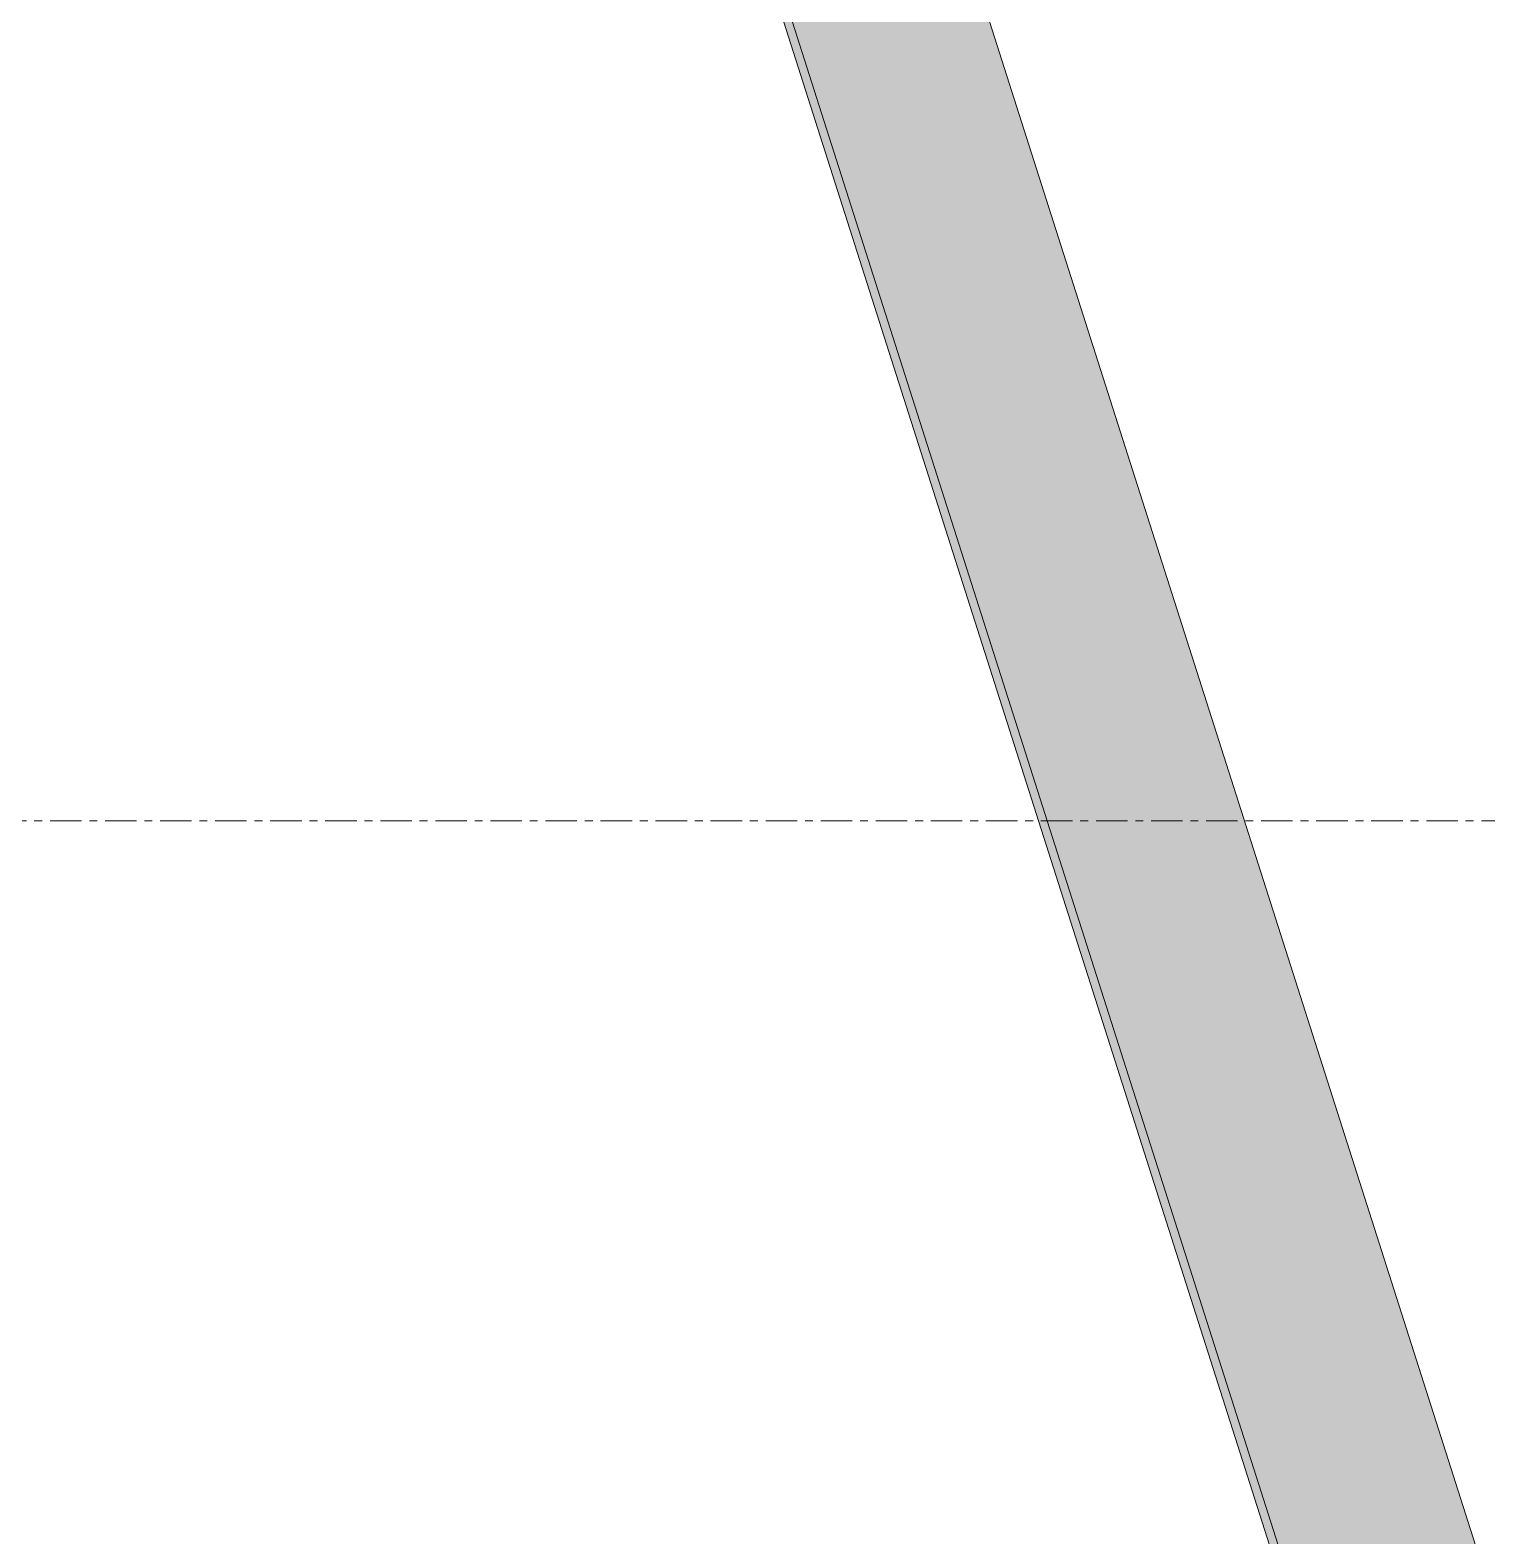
# Model space of a CAD drawing. Header units: inches. Extents: x -55396 to -733, y -290 to 853.
# Drawn here: x -25009.77 to -24986.61, y 246.63 to 270.57 of the extents above; entities that cross this region are included whole.
import ezdxf

# ---------------------------------------------------------------- set-up
doc = ezdxf.new("R2010")
doc.units = ezdxf.units.IN
doc.header["$MEASUREMENT"] = 0
doc.linetypes.add('Grid Line 1_2_', pattern=[0.875, 0.5, -0.125, 0.125, -0.125])
doc.layers.add('A-FLOR-LEVL', color=51, linetype='Continuous', lineweight=9)
doc.layers.add('Q-SPCQ', color=91, linetype='Continuous', lineweight=9)

# ---------------------------------------------------------------- blocks, each defined once
blk = doc.blocks.new('Basketball_Backstop-Performance_Sports_Systems-3103-Ceiling_Hung - 27_-0_ to 27_-11 7_8_-652462-Section 13')
at = {"layer": 'Q-SPCQ'}
for points in [[(-24959.97, 152.543), (-24959.817, 152.592), (-24959.817, 161.789), (-24960.262, 161.817), (-24960.337, 162), (-24960.129, 162.242), (-24959.928, 162.248), (-24997.919, 281.375), (-24999.488, 281.375), (-25000.911, 280.918), (-24960.648, 154.669)], [(-24959.97, 152.543), (-25000.911, 280.918), (-25001.045, 280.918), (-24960.104, 152.543)]]:
    blk.add_hatch(color=256, dxfattribs=at).paths.add_polyline_path(points, flags=0)
for p, q in [((-24997.919, 281.375), (-24959.927, 162.244)), ((-24960.104, 152.543), (-25001.045, 280.918)), ((-24959.97, 152.543), (-25000.911, 280.918))]:
    blk.add_line(p, q, dxfattribs=at)

msp = doc.modelspace()

# ---------------------------------------------------------------- linework, layer by layer
at = {"layer": 'A-FLOR-LEVL', "linetype": 'Grid Line 1_2_'}
msp.add_line((-26557.324, 258), (-21746.959, 258), dxfattribs=at)

# ---------------------------------------------------------------- block references
at = {"layer": 'Q-SPCQ'}
msp.add_blockref('Basketball_Backstop-Performance_Sports_Systems-3103-Ceiling_Hung - 27_-0_ to 27_-11 7_8_-652462-Section 13', (0, 0), dxfattribs=at)

doc.saveas('drawing.dxf')
